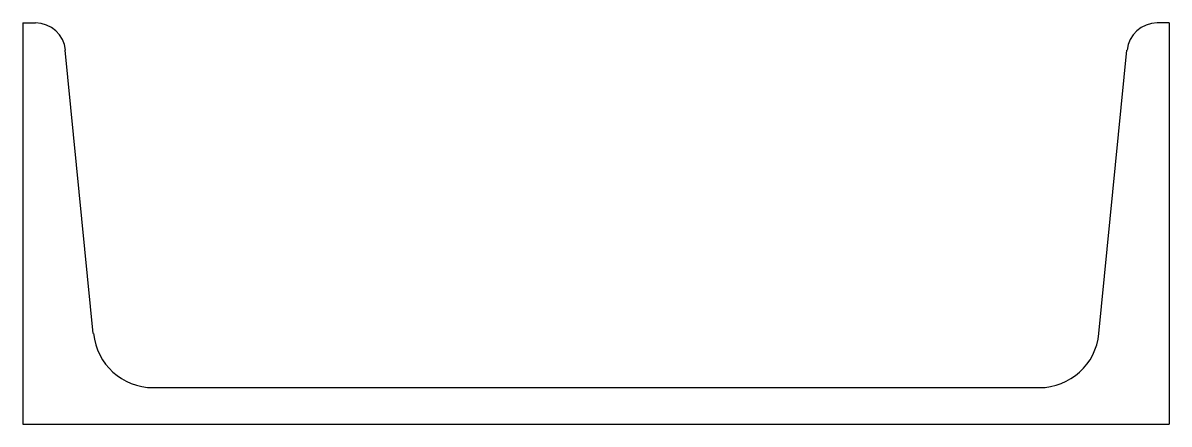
# Model space of a CAD drawing. Header units: metres. Extents: x -14.7 to 7.3, y 0 to 7.7.
import ezdxf

# ---------------------------------------------------------------- set-up
doc = ezdxf.new("R2010")
doc.units = ezdxf.units.M

msp = doc.modelspace()

# ---------------------------------------------------------------- linework, layer by layer
for p, q in [((-14.67, 7.7), (-14.67, 0)), ((-14.67, 7.7), (-14.43, 7.7)), ((7.33, 7.7), (7.1, 7.7)), ((7.33, 7.7), (7.33, 0)), ((-13.32, 1.74), (-13.86, 7.18)), ((5.98, 1.74), (6.52, 7.18)), ((-12.17, 0.7), (4.84, 0.7)), ((-14.67, 0), (7.33, 0))]:
    msp.add_line(p, q)
for centre, radius, start, end in [((-14.43, 7.12), 0.58, 5.66, 90), ((7.1, 7.12), 0.58, 90, 174.34), ((-12.17, 1.85), 1.15, 185.66, 270), ((4.84, 1.85), 1.15, 270, 354.34)]:
    msp.add_arc(centre, radius, start, end)

doc.saveas('drawing.dxf')
